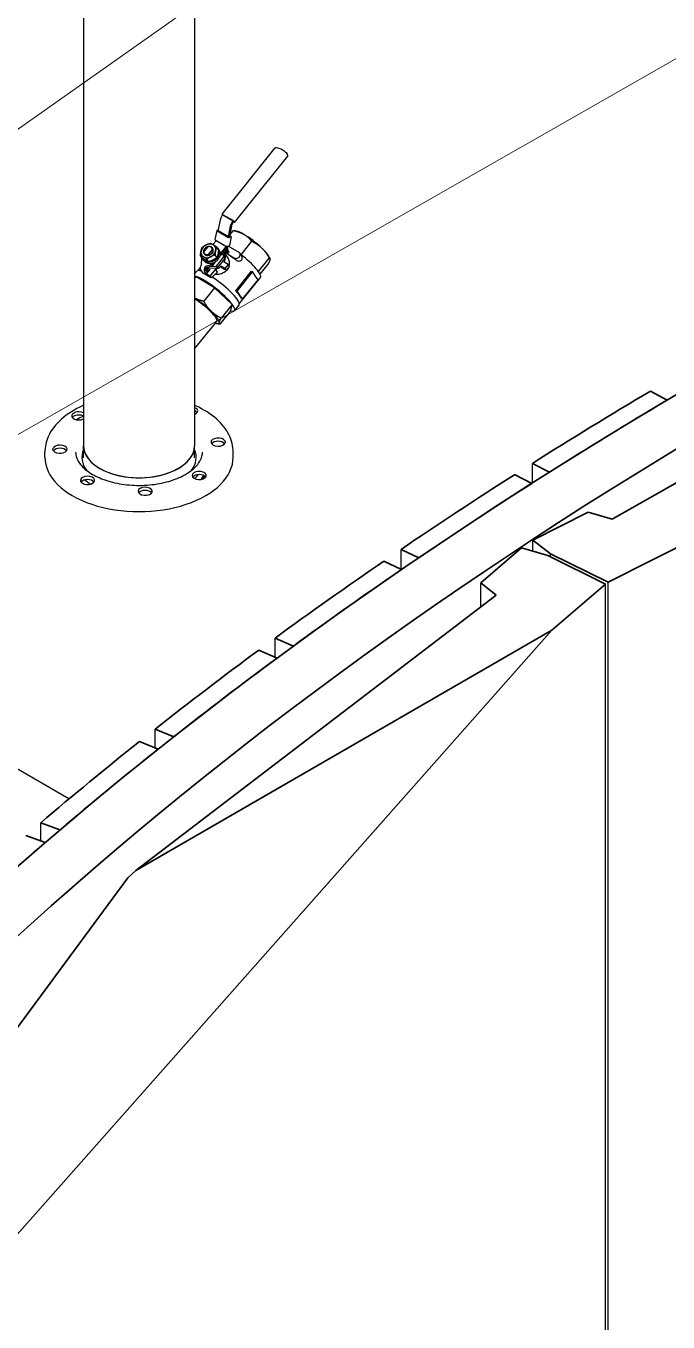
# Model space of a CAD drawing. Header units: millimetres. Extents: x 0 to 100323, y 0 to 59400.
# Drawn here: x 55347 to 56842, y 9866 to 12884 of the extents above; entities that cross this region are included whole.
import ezdxf

# ---------------------------------------------------------------- set-up
doc = ezdxf.new("R2010")
doc.units = ezdxf.units.MM
doc.header["$LTSCALE"] = 100
for name, color, linetype, lineweight in [('Break Line', 7, 'Continuous', 35), ('Symbol', 7, 'Continuous', 18), ('Visible', 7, 'Continuous', 25)]:
    doc.layers.add(name, color=color, linetype=linetype, lineweight=lineweight)

# ---------------------------------------------------------------- blocks, each defined once
blk = doc.blocks.new('Balloon19')
at = {"layer": 'Symbol'}
blk.add_line((515.784, 99.981), (585.289, 149.027), dxfattribs=at)
blk = doc.blocks.new('Balloon20')
at = {"layer": 'Symbol'}
blk.add_line((520.531, 100.617), (585.087, 137.505), dxfattribs=at)

msp = doc.modelspace()

# ---------------------------------------------------------------- linework, layer by layer
at = {"layer": 'Break Line'}
for p, q in [((57727.6, 12313), (56711.7, 11735.9)), ((56839.7, 12013.1), (56801.2, 12034.3)), ((56525.9, 11865.7), (56565.8, 11845.4)), ((56524.4, 11819.1), (56484.5, 11839.5)), ((56702.3, 11588.8), (57212.8, 11847.7)), ((56655.7, 11751.9), (56527.3, 11686.8)), ((56711.7, 11735.9), (56655.7, 11751.9)), ((56527.3, 11686.8), (56568.2, 11655)), ((56220.1, 11665.4), (56261.2, 11645.9)), ((56501, 11669.4), (56406.1, 11587.8)), ((56562.1, 11651), (56501, 11669.4)), ((56696.2, 11584.8), (56562.1, 11651)), ((56568.2, 11655), (56702.3, 11588.8)), ((56221.5, 11618.8), (56180.4, 11638.3)), ((56406.1, 11587.8), (56441.8, 11558.5)), ((56571.5, 11477.4), (56696.2, 11584.8)), ((56441.8, 11558.5), (55602.2, 10917.8)), ((54918.7, 9609.9), (56571.5, 11477.4)), ((55602.2, 10917.8), (56571.5, 11477.4)), ((55927, 11459), (55969.4, 11440.3)), ((55931.5, 11412.4), (55889.1, 11431.1)), ((55647.2, 11246.7), (55690.8, 11229)), ((55654.6, 11200.3), (55611, 11218.1)), ((55381, 11028.9), (55425.6, 11012)), ((55391.3, 10982.7), (55346.6, 10999.5)), ((55583.6, 10900.3), (54861, 9920.6)), ((55602.2, 10917.8), (55583.6, 10900.3))]:
    msp.add_line(p, q, dxfattribs=at)
for major_axis, start_param, end_param in [((12692.1, 131.1), 2.076344, 2.624267), ((12538.2, 129.5), 2.124076, 2.576535), ((12745.9, 131.6), 2.364268, 2.395759), ((12692.1, 131.1), 2.364278, 2.395749), ((12745.9, 131.6), 2.400587, 2.432078), ((12692.1, 131.1), 2.400597, 2.432068), ((12745.9, 131.6), 2.436906, 2.468397), ((12692.1, 131.1), 2.436916, 2.468387), ((12745.9, 131.6), 2.473225, 2.504716), ((12692.1, 131.1), 2.473235, 2.504706), ((12745.9, 131.6), 2.509544, 2.541035), ((12692.1, 131.1), 2.509554, 2.541025), ((12692.1, 131.1), 2.545873, 2.577344)]:
    msp.add_ellipse((65939, 7029.4), major_axis=major_axis, ratio=0.570342, start_param=start_param, end_param=end_param, dxfattribs=at)
at = {"layer": 'Visible'}
for p, q in [((55480.6, 13717.1), (55480.6, 11907)), ((55739.5, 13717.1), (55739.5, 11907)), ((55803.2, 12446), (55927.1, 12600.2)), ((55955.7, 12584.9), (55954, 12587.3)), ((55832.4, 12427), (55956.3, 12581.1)), ((55794.2, 12407.2), (55800.1, 12435.9)), ((55803.1, 12442.2), (55805, 12444.6)), ((55804.5, 12443.9), (55803.4, 12445.5)), ((55804.2, 12445.7), (55828.1, 12431.9)), ((55805, 12444.6), (55828.9, 12430.8)), ((55790.9, 12407.8), (55786.6, 12387.2)), ((55794.6, 12409.1), (55791.5, 12408.3)), ((55791.6, 12406.9), (55816.6, 12392.5)), ((55818.1, 12393.4), (55794.2, 12407.2)), ((55818.1, 12393.4), (55824, 12422.1)), ((55821.3, 12394.2), (55827.2, 12422.9)), ((55822.2, 12398.8), (55829.6, 12408)), ((55827, 12428.4), (55828.9, 12430.8)), ((55828.7, 12426.1), (55830.6, 12428.4)), ((55830.6, 12428.4), (55828.9, 12430.8)), ((55837.2, 12406.5), (55829.9, 12408)), ((55831.4, 12427.3), (55830.2, 12428)), ((55832.2, 12427.5), (55830.6, 12429.8)), ((55781.8, 12375.2), (55788.5, 12383.4)), ((55787.3, 12386.3), (55812.3, 12371.9)), ((55818.1, 12393.4), (55821.3, 12394.2)), ((55824, 12393.1), (55819.8, 12392)), ((55824.6, 12393.6), (55820.4, 12372.9)), ((55821.6, 12395.8), (55823.9, 12394.5)), ((55847.6, 12351.5), (55872.9, 12383)), ((55757.4, 12344), (55753.1, 12350.1)), ((55756.1, 12345.8), (55755.6, 12345.2)), ((55755.6, 12345.2), (55756.3, 12343.4)), ((55770, 12370.3), (55760.8, 12358.8)), ((55771.6, 12352.5), (55780.9, 12364)), ((55791.3, 12345), (55787, 12351.1)), ((55790.4, 12325.1), (55807.8, 12346.7)), ((55795.1, 12363.4), (55790.8, 12369.5)), ((55791.7, 12346), (55793, 12345.4)), ((55793, 12345.4), (55795.2, 12342.3)), ((55796.6, 12362.2), (55794.4, 12365.3)), ((55797.7, 12347), (55814, 12367.3)), ((55799.1, 12353.1), (55812.4, 12369.6)), ((55807.8, 12346.7), (55804.3, 12355.2)), ((55810.5, 12342.8), (55805, 12356.1)), ((55810.5, 12342.8), (55807.8, 12346.7)), ((55808.2, 12356.4), (55815.5, 12346)), ((55812.4, 12357.9), (55809.6, 12361.8)), ((55810.4, 12353.2), (55813, 12357.5)), ((55812, 12355.7), (55832.5, 12343.9)), ((55817.3, 12355), (55812.4, 12357.9)), ((55813.1, 12366.1), (55813.1, 12366.1)), ((55813.9, 12359.9), (55817.3, 12355)), ((55815.9, 12370.3), (55815.2, 12366.7)), ((55817.2, 12364.4), (55815.3, 12367.2)), ((55815.6, 12371.3), (55819.8, 12372.5)), ((55815.7, 12362.2), (55819.1, 12357.4)), ((55815.8, 12362.1), (55817.2, 12364.4)), ((55819.1, 12357.4), (55817.3, 12355)), ((55843, 12357), (55817.4, 12371.8)), ((55848.6, 12350.1), (55844.8, 12355.4)), ((55747.5, 12314.6), (55752.5, 12320.8)), ((55759.9, 12307.9), (55753.4, 12317.2)), ((55755.8, 12328.9), (55756, 12343)), ((55756, 12343), (55757.1, 12344.4)), ((55761.4, 12337.4), (55759.2, 12340.5)), ((55779.9, 12329.1), (55764.5, 12323.9)), ((55766.1, 12321.5), (55764.5, 12323.9)), ((55764.9, 12315.7), (55768.9, 12310)), ((55765.6, 12320.7), (55770.2, 12314.2)), ((55781.5, 12326.8), (55766.1, 12321.5)), ((55766.2, 12321.6), (55767, 12320.4)), ((55774.7, 12317.1), (55766.4, 12306.8)), ((55767, 12320.4), (55793.1, 12321.2)), ((55772.5, 12335.3), (55768.2, 12341.4)), ((55775.1, 12324.6), (55790.4, 12325.1)), ((55787.9, 12317.8), (55775.1, 12301.8)), ((55779.9, 12329.1), (55782.8, 12332.8)), ((55779.9, 12329.1), (55781.5, 12326.8)), ((55781.5, 12326.8), (55788.9, 12336)), ((55792.4, 12311.4), (55787.9, 12317.8)), ((55789.6, 12343.8), (55791, 12342.9)), ((55793.1, 12321.2), (55790.4, 12325.1)), ((55791.8, 12343.9), (55790.6, 12344.5)), ((55790.9, 12342.9), (55791.8, 12343.9)), ((55791, 12342.9), (55793.1, 12339.8)), ((55791.8, 12343.9), (55795.2, 12342.3)), ((55792.6, 12340.6), (55794.3, 12342.7)), ((55793.1, 12321.2), (55810.5, 12342.8)), ((55804.8, 12319.2), (55800.8, 12324.8)), ((55810.1, 12319.5), (55800.8, 12324.8)), ((55804.8, 12319.2), (55812.9, 12315.4)), ((55817.6, 12328.9), (55808.4, 12334.2)), ((55817.6, 12328.9), (55810.1, 12319.5)), ((55812.9, 12315.4), (55810.1, 12319.5)), ((55820.5, 12324.8), (55812.9, 12315.4)), ((55820.5, 12324.8), (55817.6, 12328.9)), ((55888.1, 12312.3), (55913.4, 12343.8)), ((55891.7, 12306.3), (55910.5, 12329.6)), ((55913.9, 12344.8), (55914.8, 12342.9)), ((55739.5, 12307.1), (55744.4, 12313.2)), ((55742.7, 12299.9), (55739.5, 12295.9)), ((55786.1, 12274.9), (55742.7, 12299.9)), ((55768.6, 12302.9), (55759.9, 12307.9)), ((55768.6, 12302.9), (55762.1, 12312.2)), ((55775.1, 12301.8), (55766.4, 12306.8)), ((55766.4, 12306.8), (55769.4, 12302.5)), ((55768.9, 12303.3), (55768.6, 12302.9)), ((55778.1, 12297.5), (55769.4, 12302.5)), ((55775.1, 12301.8), (55778.1, 12297.5)), ((55778.1, 12297.5), (55792.4, 12311.4)), ((55835.5, 12267.9), (55872, 12313.4)), ((55874, 12312.2), (55837.5, 12266.8)), ((55843.4, 12237.5), (55892.6, 12298.7)), ((55850.8, 12247.9), (55887.3, 12293.3)), ((55872, 12313.4), (55874, 12312.2)), ((55880.6, 12302.7), (55874, 12312.2)), ((55887.3, 12293.3), (55880.6, 12302.7)), ((55786.1, 12274.9), (55760.7, 12243.4)), ((55826.5, 12235.7), (55786.1, 12274.9)), ((55835.5, 12267.9), (55837.5, 12266.8)), ((55837.5, 12266.8), (55844.1, 12257.3)), ((55844.1, 12257.3), (55850.8, 12247.9)), ((55826.5, 12235.7), (55801.1, 12204.1)), ((55823.6, 12221.5), (55826.5, 12235.7)), ((55832.3, 12221.2), (55842.8, 12234.2)), ((55848.7, 12249.1), (55850.8, 12247.9)), ((55739.5, 12132.4), (55791, 12196.5)), ((55823.6, 12221.5), (55798.2, 12190)), ((55790.6, 12191.4), (55798, 12190)), ((55446.8, 11084.3), (53986.1, 11927.6)), ((55480.6, 11878.8), (55480.6, 11907)), ((55739.5, 11878.8), (55739.5, 11907)), ((55390.8, 11880), (55390.8, 11891.9)), ((55829.3, 11880), (55829.3, 11891.9)), ((56525.9, 11820.1), (56525.9, 11865.7)), ((56527.3, 11661.5), (56527.3, 11686.8)), ((56220.1, 11619.5), (56220.1, 11665.4)), ((56568.2, 11648), (56568.2, 11655)), ((56406.1, 11531.3), (56406.1, 11587.8)), ((56696.2, 6813.6), (56696.2, 11584.8)), ((56702.3, 6817.6), (56702.3, 11588.8)), ((55927, 11414.4), (55927, 11459)), ((55647.2, 11203.3), (55647.2, 11246.7)), ((55381, 10986.6), (55381, 11028.9))]:
    msp.add_line(p, q, dxfattribs=at)
for centre, start, end in [((55928.9, 12598.7), 84.0877, 141.206), ((55954.5, 12582.6), 321.206, 32.5784)]:
    msp.add_arc(centre, 2.31, start, end, dxfattribs=at)
for centre, major_axis, ratio, start_param, end_param in [((55806.4, 12437.6), (4.62, 7.99), 0.57735, 1.308997, 2.094395), ((55805, 12444.6), (-1.8, 1.45), 0.211325, 5.344303, 6.9151), ((55793.1, 12407.4), (-2.26, 0.46), 0.408248, 5.598466, 7.169262), ((55830.3, 12423.8), (4.62, 7.99), 0.57735, 1.308997, 2.094395), ((55830.3, 12423.8), (2.31, 4), 0.57735, 1.308997, 2.094395), ((55828.9, 12430.8), (-1.8, 1.45), 0.211325, 3.773507, 5.344303), ((55830.6, 12428.4), (1.8, -1.45), 0.211325, 5.344303, 6.9151), ((55872.9, 12372.4), (-41.4, 33.3), 0.211325, 5.344303, 5.899346), ((55771.4, 12360.6), (15.1, 10.6), 0.788675, 0.350879, 1.398077), ((55788.9, 12386.7), (-2.26, 0.46), 0.408248, 0, 0.886077), ((55786.8, 12385.7), (2.31, 4), 0.57735, 4.45059, 4.879837), ((55818.1, 12392.9), (2.26, -0.46), 0.408248, 4.02767, 5.598466), ((55822.4, 12394), (2.26, -0.46), 0.408248, 5.598466, 7.169262), ((55872.9, 12372.4), (41.4, -33.3), 0.211325, 1.155513, 2.202711), ((55771.4, 12360.6), (-15.1, -10.6), 0.788675, 5.586867, 6.634065), ((55771.4, 12360.6), (-15.1, -10.6), 0.788675, 4.53967, 5.586867), ((55771.4, 12360.6), (-10.1, -7.1), 0.788675, 4.167604, 5.958933), ((55771.4, 12360.6), (-10.1, -7.1), 0.788675, 5.958933, 7.309196), ((55771.4, 12360.6), (-15.1, -10.6), 0.788675, 0.350879, 1.398077), ((55770.8, 12361.4), (-8.81, -6.19), 0.788675, 5.838462, 7.429668), ((55771.7, 12360.1), (8.81, 6.19), 0.788675, 1.452832, 2.39052), ((55770.8, 12361.4), (8.81, 6.19), 0.788675, 5.838462, 7.429668), ((55771.4, 12360.6), (10.1, 7.1), 0.788675, 4.167604, 5.958933), ((55771.4, 12360.6), (10.1, 7.1), 0.788675, 5.958933, 7.309196), ((55771.7, 12360.1), (-8.81, -6.19), 0.788675, 1.146482, 2.696869), ((55771.4, 12360.6), (15.1, 10.6), 0.788675, 4.53967, 5.586867), ((55771.4, 12360.6), (15.1, 10.6), 0.788675, 5.586867, 6.634065), ((55776.8, 12352.9), (17.6, 12.4), 0.788675, 5.141808, 6.507184), ((55779, 12349.8), (17.6, 12.4), 0.788675, 5.141808, 5.730215), ((55779, 12349.8), (17.6, 12.4), 0.788675, 5.730215, 6.283185), ((55785.5, 12340.5), (22.7, 15.9), 0.788675, 5.287361, 6.386457), ((55834.1, 12324.1), (-48, 38.6), 0.211325, 4.849339, 5.357607), ((55813.9, 12372.3), (-2.26, 0.46), 0.408248, 0.886077, 2.456873), ((55810.8, 12371.9), (2.31, 4), 0.57735, 4.45059, 4.920731), ((55820.4, 12368.1), (-5.38, -9.33), 0.57735, 5.235988, 6.021386), ((55810.8, 12371.9), (4.62, 7.99), 0.57735, 4.45059, 4.998047), ((55820.4, 12368.1), (-3.85, -6.66), 0.57735, 5.235988, 6.021386), ((55818.1, 12373.4), (2.26, -0.46), 0.408248, 5.598466, 6.283185), ((55837.8, 12350.5), (-7.05, -4.95), 0.788675, 0.350879, 3.492472), ((55844.7, 12337.2), (48, -38.6), 0.211325, 0, 1.679324), ((55872.9, 12372.4), (41.4, -33.3), 0.211325, 0.383839, 1.155513), ((55793.6, 12273.7), (-49.2, 39.5), 0.211325, 5.716972, 6.283185), ((55759, 12324.2), (-4.62, -7.99), 0.57735, 4.45059, 6.021386), ((55776.8, 12352.9), (-17.6, -12.4), 0.788675, 6.054775, 8.126321), ((55767.8, 12319.2), (-4.62, -7.99), 0.57735, 4.45059, 6.021386), ((55779, 12349.8), (-17.6, -12.4), 0.788675, 0, 1.254729), ((55767.8, 12319.2), (-2.31, -4), 0.57735, 4.45059, 6.021386), ((55785.5, 12340.5), (-22.7, -15.9), 0.788675, 0.206917, 0.632359), ((55779, 12349.8), (17.6, 12.4), 0.788675, 4.396322, 4.984729), ((55785.5, 12340.5), (-22.7, -15.9), 0.788675, 1.157889, 1.697583), ((55783.2, 12260.7), (-49.2, 39.5), 0.211325, 2.666064, 5.947269), ((55793.6, 12273.7), (49.2, -39.5), 0.211325, 0, 2.005722), ((55800.6, 12282.5), (-48, 38.6), 0.211325, 3.773507, 4.082603), ((55800.6, 12282.5), (48, -38.6), 0.211325, 0.322819, 0.631914), ((55754.9, 12225.6), (41.4, -33.3), 0.211325, 1.155513, 2.114812), ((55754.9, 12225.6), (36.2, -29.1), 0.211325, 0, 2.172415), ((55754.9, 12225.6), (41.4, -33.3), 0.211325, 0.108316, 1.155513), ((55754.9, 12225.6), (41.4, -33.3), 0.211325, 5.775584, 6.391501), ((55469.8, 11976.4), (16.5, 0), 0.57735, 0.862454, 2.2079), ((55730.1, 11988), (16.5, 0), 0.57735, 5.315043, 6.920289), ((55730.1, 11980.4), (-16.5, 0), 0.57735, 3.547295, 3.778696), ((55469.8, 11976.4), (-16.5, 0), 0.57735, 5.800469, 8.562324), ((55469.8, 11968.8), (-16.5, 0), 0.57735, 5.800469, 5.877483), ((55469.8, 11968.8), (-16.5, 0), 0.57735, 4.004047, 5.349492), ((55610, 11880), (-210, 0), 0.57735, 5.376658, 5.479018), ((55794.1, 11915.2), (16.5, 0), 0.57735, 0.302681, 6.13489), ((55426, 11898.8), (-16.5, 0), 0.57735, 0.302681, 6.13489), ((55426, 11891.3), (-16.5, 0), 0.57735, 3.547295, 5.877483), ((55610, 11880), (-133.1, 0), 0.57735, 6.049555, 6.695602), ((55610, 11907), (-129.5, 0), 0.57735, 0, 3.141593), ((55610, 11907), (129.5, 0), 0.57735, 3.141593, 6.283185), ((55610, 11880), (133.1, 0), 0.57735, 5.870769, 6.516816), ((55794.1, 11907.7), (-16.5, 0), 0.57735, 3.547295, 5.877483), ((55610, 11880), (-219.2, 0), 0.57735, 0, 3.141593), ((55489.9, 11826.1), (-16.5, 0), 0.57735, 1.08808, 6.920289), ((55750.2, 11837.7), (-16.5, 0), 0.57735, 2.658876, 8.491085), ((55750.2, 11830.2), (-16.5, 0), 0.57735, 3.547295, 5.877483), ((55610, 11872.5), (163.1, 0), 0.57735, 5.796093, 5.899928), ((55610, 11869.3), (163.1, 0), 0.57735, 5.841568, 5.925561), ((55489.9, 11818.5), (-16.5, 0), 0.57735, 3.547295, 5.877483), ((55624.3, 11800.8), (-16.5, 0), 0.57735, 1.873478, 7.705687), ((55624.3, 11793.2), (-16.5, 0), 0.57735, 3.547295, 5.877483)]:
    msp.add_ellipse(centre, major_axis=major_axis, ratio=ratio, start_param=start_param, end_param=end_param, dxfattribs=at)
for points, knots in [([(55929.1, 12601), (55931.2, 12600.8), (55933.2, 12600.4), (55937.1, 12599.4), (55939, 12598.8), (55942.6, 12597.2), (55944.3, 12596.2), (55947.5, 12594.1), (55949, 12592.9), (55951.7, 12590.2), (55953, 12588.8), (55954, 12587.3)], [5.8975334, 5.8975334, 5.8975334, 5.8975334, 6.0448396, 6.0448396, 6.1921459, 6.1921459, 6.3394522, 6.3394522, 6.4867585, 6.4867585, 6.6340647, 6.6340647, 6.6340647, 6.6340647]), ([(55956.4, 12583.8), (55956.4, 12583.9), (55956.3, 12584), (55956.2, 12584.1), (55956.2, 12584.2), (55956.1, 12584.4), (55956, 12584.4), (55955.9, 12584.6), (55955.9, 12584.7), (55955.8, 12584.8), (55955.7, 12584.9), (55955.7, 12584.9)], [5.89753338, 5.89753338, 5.89753338, 5.89753338, 5.90448788, 5.90448788, 5.91144239, 5.91144239, 5.91839689, 5.91839689, 5.92535139, 5.92535139, 5.9323059, 5.9323059, 5.9323059, 5.9323059]), ([(55815.5, 12346), (55815.7, 12345.7), (55815.9, 12345.4), (55817, 12343.7), (55817.7, 12342.2), (55818.9, 12339), (55819.3, 12337.4), (55819.8, 12334.1), (55819.9, 12332.4), (55819.8, 12329.2), (55819.7, 12327.8), (55819.4, 12326.3)], [-7.655736, -7.655736, -7.655736, -7.655736, -7.57908, -7.57908, -7.234895, -7.234895, -6.89071, -6.89071, -6.545941, -6.545941, -6.265472, -6.265472, -6.265472, -6.265472]), ([(55835.6, 12339.4), (55836.7, 12338.7), (55837.9, 12338), (55840.5, 12337.1), (55841.9, 12336.9), (55844.2, 12337), (55845.4, 12337.2), (55847.4, 12338.1), (55848.3, 12338.8), (55849, 12339.6), (55849.7, 12340.5), (55850.1, 12341.5), (55850.6, 12343.7), (55850.6, 12344.9), (55850.1, 12347.2), (55849.6, 12348.5), (55848.8, 12349.8), (55848.7, 12349.9), (55848.6, 12350.1)], [-0.925014, -0.925014, -0.925014, -0.925014, -0.674147, -0.674147, -0.42328, -0.42328, -0.21164, -0.21164, 0, 0, 0, 0.21164, 0.21164, 0.42328, 0.42328, 0.674147, 0.674147, 0.708611, 0.708611, 0.708611, 0.708611]), ([(55817.9, 12321.6), (55817.7, 12321.2), (55817.5, 12320.7), (55816.5, 12318.7), (55815.6, 12317.2), (55813.4, 12314.5), (55812.1, 12313.2), (55809.3, 12311), (55807.7, 12310), (55804.4, 12308.3), (55802.7, 12307.6), (55799.1, 12306.5), (55797.3, 12306.2), (55793.8, 12305.7), (55792, 12305.6), (55789, 12305.7), (55787.9, 12305.8), (55786.7, 12305.9)], [-5.950534, -5.950534, -5.950534, -5.950534, -5.856402, -5.856402, -5.511633, -5.511633, -5.166863, -5.166863, -4.822094, -4.822094, -4.477324, -4.477324, -4.132555, -4.132555, -3.78837, -3.78837, -3.569452, -3.569452, -3.569452, -3.569452]), ([(55480.6, 12000.9), (55480.1, 12000.7), (55479.7, 12000.5), (55460.2, 11991.8), (55443.3, 11981.2), (55415.8, 11956.8), (55405.1, 11943), (55393.5, 11916.4), (55390.8, 11904.2), (55390.8, 11891.9)], [8.0372133, 8.0372133, 8.0372133, 8.0372133, 8.0444809, 8.0444809, 8.3788046, 8.3788046, 8.7069783, 8.7069783, 8.9548857, 8.9548857, 8.9548857, 8.9548857]), ([(55455.2, 11980.8), (55455.3, 11980.9), (55455.4, 11981), (55456.5, 11982.2), (55458, 11983.1), (55459.8, 11983.9), (55459.9, 11984), (55460, 11984)], [-3.2252988, -3.2252988, -3.2252988, -3.2252988, -3.177097, -3.177097, -2.688345, -2.688345, -2.659356, -2.659356, -2.659356, -2.659356]), ([(55829.3, 11891.9), (55829.3, 11905.5), (55825.9, 11919.1), (55813.1, 11945.2), (55803.3, 11957.6), (55777.4, 11980.7), (55760.9, 11991.1), (55741.3, 12000.1), (55740.4, 12000.5), (55739.5, 12000.9)], [5.813293, 5.813293, 5.813293, 5.813293, 6.0891022, 6.0891022, 6.3867914, 6.3867914, 6.71482, 6.71482, 6.7309654, 6.7309654, 6.7309654, 6.7309654]), ([(55739.5, 11995.8), (55740.5, 11995.4), (55741.5, 11995), (55742.7, 11994.2), (55743.1, 11993.9), (55743.4, 11993.7)], [-2.0661836, -2.0661836, -2.0661836, -2.0661836, -1.8229843, -1.8229843, -1.7097702, -1.7097702, -1.7097702, -1.7097702]), ([(55743.4, 11986.1), (55743.3, 11986.2), (55743.3, 11986.2), (55742.8, 11986.6), (55742.4, 11986.9), (55741.7, 11987.2), (55741.5, 11987.3), (55741.3, 11987.5), (55741.2, 11987.5), (55741.1, 11987.6), (55741, 11987.6), (55740.9, 11987.7), (55740.9, 11987.7), (55740.9, 11987.7), (55740.8, 11987.7), (55740.8, 11987.7), (55740.7, 11987.8), (55740.6, 11987.8), (55740.6, 11987.8), (55740.2, 11988), (55739.8, 11988.2), (55739.5, 11988.3)], [-0.6010839, -0.6010839, -0.6010839, -0.6010839, -0.5781541, -0.5781541, -0.4517174, -0.4517174, -0.3993715, -0.3993715, -0.3779874, -0.3779874, -0.3670552, -0.3670552, -0.3600101, -0.3600101, -0.3533864, -0.3533864, -0.3445439, -0.3445439, -0.3250402, -0.3250402, -0.2454282, -0.2454282, -0.2454282, -0.2454282]), ([(55460, 11976.5), (55458.8, 11976), (55457.7, 11975.4), (55456.1, 11974.2), (55455.6, 11973.8), (55455.2, 11973.3)], [-1.669884, -1.669884, -1.669884, -1.669884, -1.4282687, -1.4282687, -1.2697948, -1.2697948, -1.2697948, -1.2697948]), ([(55410.2, 11896), (55410, 11896.2), (55409.9, 11896.5), (55409.5, 11897.6), (55409.4, 11898.4), (55409.5, 11899.5), (55409.5, 11899.9), (55409.6, 11900.2)], [-2.1952792, -2.1952792, -2.1952792, -2.1952792, -2.0993492, -2.0993492, -1.8229843, -1.8229843, -1.7097702, -1.7097702, -1.7097702, -1.7097702]), ([(55809.9, 11918.1), (55810, 11917.8), (55810.2, 11917.5), (55810.6, 11916.5), (55810.7, 11915.6), (55810.6, 11914.5), (55810.5, 11914.2), (55810.5, 11913.8)], [-2.1952792, -2.1952792, -2.1952792, -2.1952792, -2.0993492, -2.0993492, -1.8229843, -1.8229843, -1.7097702, -1.7097702, -1.7097702, -1.7097702]), ([(55462.3, 11891.9), (55462.3, 11882.7), (55465.7, 11873.1), (55479.4, 11856.1), (55487.5, 11848.9), (55507.7, 11836.3), (55519.4, 11830.9), (55545.8, 11822), (55560.4, 11818.7), (55591, 11814.7), (55607, 11814), (55638.5, 11815.5), (55654.1, 11817.7), (55683, 11824.5), (55696.4, 11829.1), (55719.5, 11840.2), (55729.2, 11846.5), (55744.5, 11860), (55749.9, 11867), (55756.3, 11880), (55757.7, 11886), (55757.7, 11891.9)], [2.6717, 2.6717, 2.6717, 2.6717, 3.104982, 3.104982, 3.418151, 3.418151, 3.717062, 3.717062, 4.019057, 4.019057, 4.32419, 4.32419, 4.629961, 4.629961, 4.933648, 4.933648, 5.233491, 5.233491, 5.535125, 5.535125, 5.813293, 5.813293, 5.813293, 5.813293]), ([(55764.9, 11833.3), (55764.7, 11833), (55764.4, 11832.8), (55763.4, 11831.8), (55762.5, 11831.2), (55761, 11830.4), (55760.6, 11830.2), (55760.1, 11830)], [-2.1952792, -2.1952792, -2.1952792, -2.1952792, -2.0993492, -2.0993492, -1.8229843, -1.8229843, -1.7097702, -1.7097702, -1.7097702, -1.7097702]), ([(55482.3, 11817.6), (55481.8, 11817.7), (55481.4, 11817.9), (55479.8, 11818.5), (55478.7, 11819), (55477.4, 11819.9), (55477, 11820.1), (55476.6, 11820.4)], [-2.1952792, -2.1952792, -2.1952792, -2.1952792, -2.0993492, -2.0993492, -1.8229843, -1.8229843, -1.7097702, -1.7097702, -1.7097702, -1.7097702]), ([(55629.2, 11791.6), (55628.7, 11791.6), (55628.3, 11791.5), (55626.4, 11791.2), (55625, 11791.2), (55623, 11791.2), (55622.4, 11791.3), (55621.8, 11791.3)], [-2.1952792, -2.1952792, -2.1952792, -2.1952792, -2.0993492, -2.0993492, -1.8229843, -1.8229843, -1.7097702, -1.7097702, -1.7097702, -1.7097702])]:
    msp.add_open_spline(points, degree=3, knots=knots, dxfattribs=at)
for points, weights in [([(55829.9, 12408), (55829.7, 12408), (55829.6, 12408)], [1.66599181341, 1.65849682091, 1.65050105335]), ([(55829.6, 12408), (55844.1, 12404.9), (55854.2, 12399.1)], [1.65050105335, 1.77816775413, 1.77816775413]), ([(55765.7, 12374.2), (55770.1, 12376.5), (55775.7, 12378.2)], [1.79385662014, 1.79385662014, 1.66506350946]), ([(55782.7, 12374.7), (55779.2, 12376.7), (55775.7, 12378.2)], [1.79385662014, 1.79385662014, 1.66506350946]), ([(55854.2, 12399.1), (55864.2, 12393.3), (55872.9, 12383)], [1.77816775413, 1.77816775413, 1.65050105335]), ([(55872.9, 12383), (55886.7, 12376.1), (55896.1, 12367)], [1.65050105335, 1.77816775413, 1.77816775413]), ([(55753.1, 12350.1), (55753.5, 12355.9), (55754.4, 12360.1)], [1.66506350946, 1.79385662014, 1.79385662014]), ([(55760.1, 12346.6), (55756.6, 12348.6), (55753.1, 12350.1)], [1.79385662014, 1.79385662014, 1.66506350946]), ([(55754.4, 12360.1), (55755.3, 12364.4), (55756.9, 12368.5)], [1.79385662014, 1.79385662014, 1.66506350946]), ([(55756.9, 12368.5), (55761.3, 12371.9), (55765.7, 12374.2)], [1.66506350946, 1.79385662014, 1.79385662014]), ([(55760, 12356.5), (55760.4, 12357.7), (55760.8, 12358.8)], [1.14874156311, 1.12552357002, 1.09389498572]), ([(55768.2, 12341.4), (55763.6, 12344.6), (55760.1, 12346.6)], [1.66506350946, 1.79385662014, 1.79385662014]), ([(55777, 12347.1), (55772.6, 12344.8), (55768.2, 12341.4)], [1.79385662014, 1.79385662014, 1.66506350946]), ([(55770, 12370.3), (55770.8, 12370.7), (55771.8, 12371.1)], [1.09389498572, 1.12552357002, 1.14874156311]), ([(55771.6, 12352.5), (55771.3, 12351.5), (55770.9, 12350.2)], [1.09389498572, 1.12552357002, 1.14874156311]), ([(55770.9, 12350.2), (55771.8, 12350.7), (55772.6, 12351.2)], [1, 1.0040506254, 1]), ([(55787, 12351.1), (55781.4, 12349.3), (55777, 12347.1)], [1.66506350946, 1.79385662014, 1.79385662014]), ([(55782.7, 12364.8), (55781.7, 12364.4), (55780.9, 12364)], [1.14874156311, 1.12552357002, 1.09389498572]), ([(55781.8, 12362.7), (55782.2, 12363.7), (55782.7, 12364.8)], [1, 1.0040506254, 1]), ([(55790.8, 12369.5), (55786.2, 12372.7), (55782.7, 12374.7)], [1.66506350946, 1.79385662014, 1.79385662014]), ([(55788.3, 12361.1), (55787.4, 12356.9), (55787, 12351.1)], [1.79385662014, 1.79385662014, 1.66506350946]), ([(55790.8, 12369.5), (55789.2, 12365.4), (55788.3, 12361.1)], [1.66506350946, 1.79385662014, 1.79385662014]), ([(55793.8, 12353.4), (55792.9, 12349.1), (55791.3, 12345)], [1.79385662014, 1.79385662014, 1.66506350946]), ([(55795.1, 12363.4), (55794.6, 12357.7), (55793.8, 12353.4)], [1.66506350946, 1.79385662014, 1.79385662014]), ([(55896.1, 12367), (55905.4, 12357.9), (55913.4, 12343.8)], [1.77816775413, 1.77816775413, 1.65050105335]), ([(55765.5, 12338.8), (55762, 12340.9), (55757.4, 12344)], [1.79385662014, 1.79385662014, 1.66506350946]), ([(55772.5, 12335.3), (55769, 12336.8), (55765.5, 12338.8)], [1.66506350946, 1.79385662014, 1.79385662014]), ([(55782.5, 12339.3), (55778.1, 12337.1), (55772.5, 12335.3)], [1.79385662014, 1.79385662014, 1.66506350946]), ([(55791.3, 12345), (55786.8, 12341.6), (55782.5, 12339.3)], [1.66506350946, 1.79385662014, 1.79385662014]), ([(55914.8, 12340.3), (55914.1, 12337), (55910.5, 12329.6)], [1.77816775413, 1.77816775413, 1.65050105335]), ([(55913.4, 12343.8), (55915.5, 12343.6), (55914.8, 12340.3)], [1.65050105335, 1.77816775413, 1.77816775413]), ([(55760.7, 12243.4), (55748.4, 12246), (55739.5, 12250.4)], [1.65050105335, 1.75729315099, 1.77475457705]), ([(55778, 12220.1), (55768.6, 12229.2), (55760.7, 12243.4)], [1.77816775413, 1.77816775413, 1.65050105335]), ([(55801.1, 12204.1), (55787.4, 12211), (55778, 12220.1)], [1.65050105335, 1.77816775413, 1.77816775413]), ([(55796.8, 12193.4), (55797.4, 12196.7), (55801.1, 12204.1)], [1.77816775413, 1.77816775413, 1.65050105335]), ([(55798.2, 12190), (55796.1, 12190.2), (55796.8, 12193.4)], [1.65050105335, 1.77816775413, 1.77816775413])]:
    msp.add_rational_spline(points, weights, degree=2, dxfattribs=at)
for points in [[(55771.2, 12312.9), (55770.9, 12313.3), (55770.5, 12313.7), (55770.2, 12314.2)], [(55739.6, 11830.4), (55742.8, 11833.3), (55745.8, 11836.4), (55748.5, 11839.7)], [(55483.9, 11827.4), (55488.1, 11823.9), (55492.6, 11820.6), (55497.5, 11817.6)]]:
    msp.add_open_spline(points, degree=3, dxfattribs=at)

# ---------------------------------------------------------------- block references
at = {"layer": 'Symbol', "xscale": 100, "yscale": 100, "zscale": 100}
for name in ['Balloon19', 'Balloon20']:
    msp.add_blockref(name, (0, 0), dxfattribs=at)

doc.saveas('drawing.dxf')
